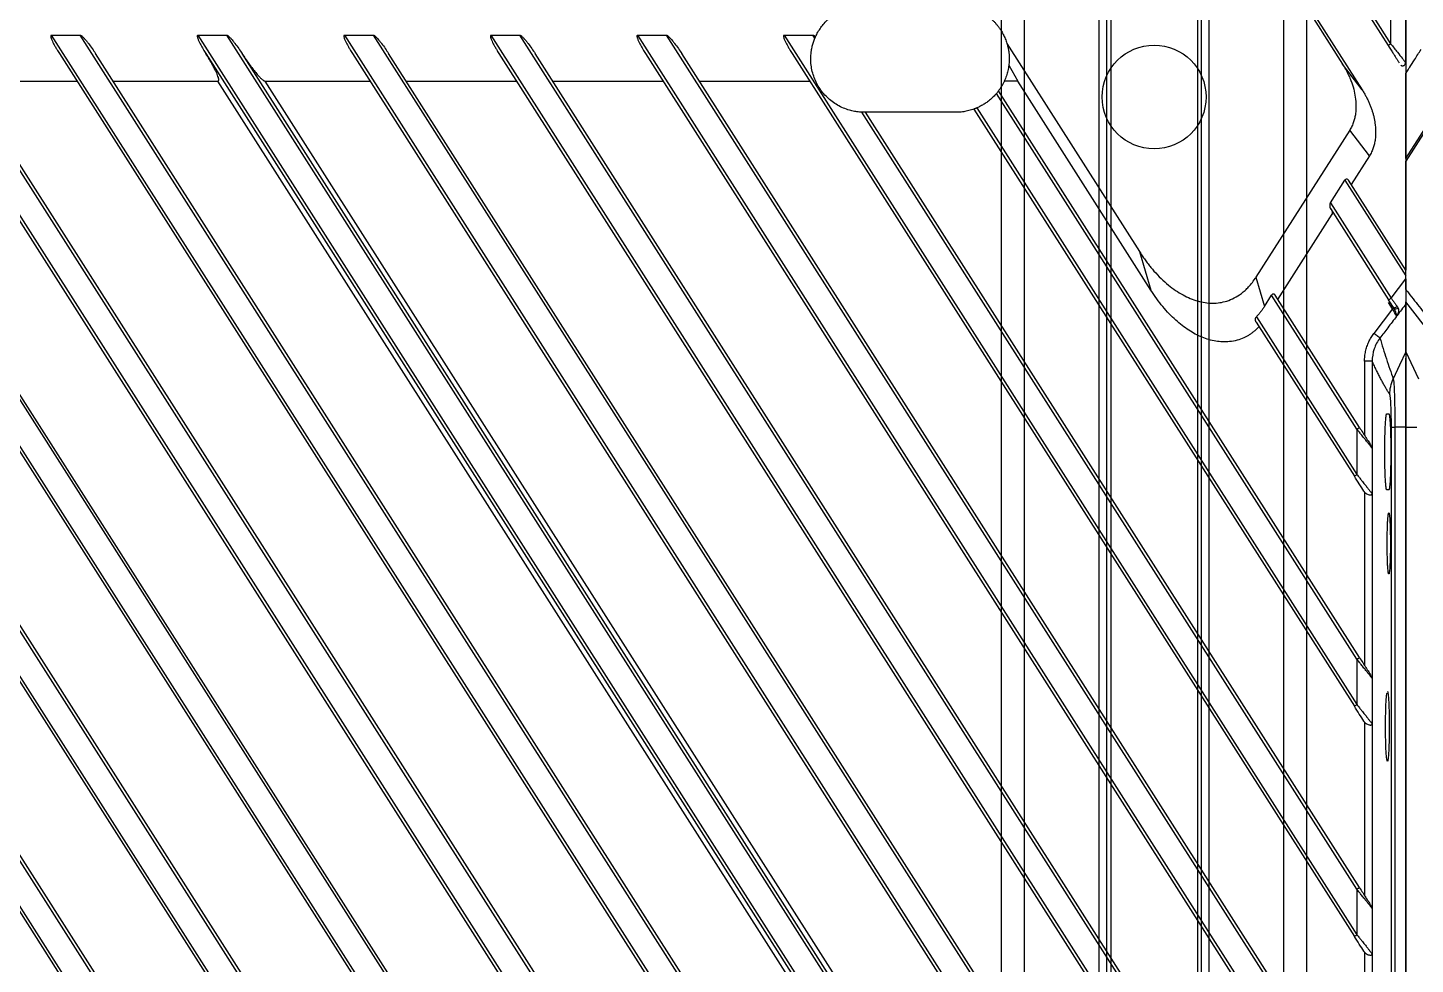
# Model space of a CAD drawing. Header units: millimetres. Extents: x 620 to 19791, y 2539 to 6969.
# Drawn here: x 17386.6 to 17477.6, y 4389.7 to 4451.1 of the extents above; entities that cross this region are included whole.
import ezdxf

# ---------------------------------------------------------------- set-up
doc = ezdxf.new("R2010")
doc.units = ezdxf.units.MM
doc.layers.add('02___PRT_ALL_AXES', color=7, linetype='Continuous')

# ---------------------------------------------------------------- blocks, each defined once
blk = doc.blocks.new('tugj')
at = {"color": 7, "linetype": 'Continuous', "lineweight": 25}
for p, q in [((12739.716, 5155.508), (12754.374, 5132.5)), ((12739.885, 5155.615), (12754.543, 5132.608)), ((12737.759, 5152.997), (12752.681, 5129.575)), ((12737.619, 5152.892), (12751.391, 5131.273)), ((12754.543, 5135.4), (12754.543, 5132.608)), ((12755.543, 5134.144), (12755.543, 5131.352)), ((12657.168, 5133.159), (12752.334, 4983.776)), ((12752.333, 4986.753), (12659.063, 5133.16)), ((12666.768, 5133.161), (12668.666, 5133.161)), ((12666.768, 5133.161), (12752.333, 4998.851)), ((12752.333, 5001.829), (12668.666, 5133.161)), ((12676.373, 5133.161), (12678.27, 5133.161)), ((12676.373, 5133.161), (12752.333, 5013.926)), ((12752.333, 5016.904), (12678.27, 5133.161)), ((12685.977, 5133.161), (12687.874, 5133.161)), ((12685.977, 5133.161), (12752.333, 5029.002)), ((12752.333, 5031.98), (12687.874, 5133.161)), ((12695.581, 5133.161), (12697.478, 5133.161)), ((12695.581, 5133.161), (12752.333, 5044.077)), ((12752.333, 5047.055), (12697.478, 5133.161)), ((12705.185, 5133.161), (12707.082, 5133.161)), ((12705.185, 5133.161), (12752.333, 5059.152)), ((12752.333, 5062.13), (12707.082, 5133.161)), ((12714.789, 5133.161), (12716.686, 5133.161)), ((12714.789, 5133.161), (12752.333, 5074.228)), ((12716.812, 5132.963), (12716.686, 5133.161)), ((12752.333, 4968.7), (12648.169, 5132.206)), ((12649.824, 5132.585), (12752.333, 4971.678)), ((12729.393, 5132.629), (12738.08, 5118.993)), ((12752.502, 4971.785), (12650.88, 5131.3)), ((12657.692, 5131.96), (12752.165, 4983.668)), ((12752.502, 4986.861), (12660.063, 5131.961)), ((12667.296, 5131.961), (12752.165, 4998.743)), ((12752.502, 5001.936), (12669.667, 5131.961)), ((12676.9, 5131.961), (12752.165, 5013.819)), ((12752.502, 5017.012), (12679.271, 5131.961)), ((12686.504, 5131.961), (12752.165, 5028.894)), ((12752.502, 5032.087), (12688.875, 5131.961)), ((12696.108, 5131.961), (12752.165, 5043.97)), ((12752.502, 5047.162), (12698.479, 5131.961)), ((12705.712, 5131.961), (12752.165, 5059.045)), ((12752.502, 5062.238), (12708.083, 5131.961)), ((12715.316, 5131.961), (12752.165, 5074.12)), ((12729.517, 5131.195), (12730.102, 5130.161)), ((12752.681, 5129.575), (12751.391, 5131.273)), ((12755.543, 5131.352), (12755.543, 5117.766)), ((12648.843, 5130.775), (12752.165, 4968.593)), ((12661.21, 5130.161), (12668.443, 5130.161)), ((12670.814, 5130.161), (12677.691, 5130.161)), ((12751.911, 5013.658), (12677.691, 5130.161)), ((12680.774, 5130.161), (12687.651, 5130.161)), ((12680.774, 5130.161), (12752.755, 5017.173)), ((12690.022, 5130.161), (12697.255, 5130.161)), ((12699.626, 5130.161), (12706.859, 5130.161)), ((12709.23, 5130.161), (12716.463, 5130.161)), ((12752.333, 5092.281), (12728.715, 5129.355)), ((12752.502, 5092.389), (12728.846, 5129.52)), ((12730.102, 5130.161), (12729.226, 5130.161)), ((12738.834, 5116.454), (12730.102, 5130.161)), ((12752.333, 4956.603), (12642.775, 5128.574)), ((12752.333, 4953.625), (12641.169, 5128.118)), ((12752.502, 4956.71), (12643.411, 5127.949)), ((12752.333, 5077.206), (12719.898, 5128.119)), ((12752.502, 5077.313), (12720.137, 5128.116)), ((12726.043, 5128.116), (12720.137, 5128.116)), ((12727.236, 5128.325), (12752.165, 5089.196)), ((12727.426, 5128.4), (12752.333, 5089.303)), ((12751.859, 5126.948), (12745.713, 5117.3)), ((12753.148, 5125.25), (12751.859, 5126.948)), ((12641.95, 5126.52), (12752.165, 4953.517)), ((12753.148, 5125.25), (12751.962, 5123.387)), ((12750.598, 5122.177), (12751.547, 5123.666)), ((12751.547, 5123.666), (12755.543, 5117.394)), ((12755.543, 5117.766), (12751.784, 5123.666)), ((12750.598, 5122.177), (12754.576, 5115.934)), ((12752.333, 4941.527), (12637.58, 5121.653)), ((12747.16, 5115.849), (12750.717, 5121.433)), ((12750.598, 5121.805), (12754.407, 5115.826)), ((12752.502, 4941.635), (12638.946, 5119.882)), ((12752.333, 4938.549), (12637.236, 5119.216)), ((12738.08, 5118.993), (12738.834, 5116.454)), ((12638.646, 5116.63), (12752.165, 4938.442)), ((12745.713, 5117.3), (12746.278, 5115.397)), ((12754.576, 5115.934), (12755.543, 5117.195)), ((12755.543, 5117.195), (12755.543, 5117.394)), ((12746.278, 5115.397), (12746.745, 5116.129)), ((12752.333, 5107.357), (12746.745, 5116.129)), ((12752.502, 5107.464), (12746.982, 5116.129)), ((12754.669, 5115.229), (12753.446, 5113.624)), ((12745.731, 5114.371), (12752.165, 5104.271)), ((12745.747, 5114.717), (12752.333, 5104.379)), ((12752.834, 5111.801), (12752.834, 5106.943)), ((12753.333, 5111.801), (12753.333, 5106.102)), ((12754.719, 5110.656), (12754.747, 5110.428)), ((12754.291, 5108.366), (12754.422, 5108.366)), ((12752.333, 5107.357), (12752.333, 5104.379)), ((12754.593, 4868.257), (12754.593, 5107.475)), ((12755.543, 5107.475), (12754.818, 5107.475)), ((12754.818, 5107.475), (12754.818, 4868.257)), ((12755.543, 5107.475), (12755.543, 4868.256)), ((12753.333, 5106.102), (12753.333, 5103.123)), ((12752.834, 5103.23), (12752.834, 5091.867)), ((12753.333, 5103.123), (12753.333, 5091.027)), ((12754.422, 5103.366), (12754.291, 5103.366)), ((12752.333, 5092.281), (12752.333, 5089.303)), ((12753.333, 5091.027), (12753.333, 5088.047)), ((12752.834, 5088.154), (12752.834, 5076.792)), ((12753.333, 5088.047), (12753.333, 5075.951)), ((12752.333, 5077.206), (12752.333, 5074.228)), ((12753.333, 5075.951), (12753.333, 5072.972)), ((12752.834, 5073.079), (12752.834, 5061.717)), ((12753.333, 5072.972), (12753.333, 5060.876))]:
    blk.add_line(p, q, dxfattribs=at)
at = {"color": 8, "linetype": 'Continuous', "lineweight": 25}
blk.add_line((12754.669, 5115.229), (12754.4, 5115.651), dxfattribs=at)
at = {"color": 7, "linetype": 'Continuous', "lineweight": 25, "flags": 128}
for points in [[(12754.407, 5115.826), (12754.411, 5115.828), (12754.42, 5115.834), (12754.436, 5115.844), (12754.457, 5115.858), (12754.482, 5115.874), (12754.511, 5115.892), (12754.543, 5115.913), (12754.576, 5115.934)], [(12755.543, 5112.426), (12755.131, 5111.541), (12754.719, 5110.656)], [(12752.165, 5089.196), (12752.168, 5089.198), (12752.177, 5089.204), (12752.193, 5089.214), (12752.214, 5089.227), (12752.239, 5089.244), (12752.269, 5089.262), (12752.3, 5089.282), (12752.333, 5089.303)], [(12752.502, 5077.313), (12752.499, 5077.311), (12752.489, 5077.305), (12752.473, 5077.295), (12752.452, 5077.282), (12752.427, 5077.265), (12752.398, 5077.247), (12752.366, 5077.227), (12752.333, 5077.206)]]:
    blk.add_lwpolyline(points, dxfattribs=at)
at = {"color": 7, "linetype": 'Continuous', "lineweight": 25}
blk.add_circle((12739.043, 5129.116), 3.4, dxfattribs=at)
for points, knots in [([(12716.852, 5133.054), (12716.877, 5133.108), (12716.927, 5133.215), (12717.011, 5133.37), (12717.101, 5133.52), (12717.198, 5133.663), (12717.301, 5133.8), (12717.475, 5134.008), (12717.745, 5134.273), (12718.133, 5134.561), (12718.555, 5134.799), (12718.962, 5134.959), (12719.339, 5135.054), (12719.687, 5135.106), (12719.923, 5135.112), (12720.043, 5135.116)], [0, 0, 0, 0, 0.044819, 0.088986, 0.132601, 0.175772, 0.218606, 0.261217, 0.37899, 0.500399, 0.621763, 0.739274, 0.824536, 0.911143, 1, 1, 1, 1]), ([(12728.377, 5134.224), (12728.424, 5134.18), (12728.517, 5134.094), (12728.649, 5133.954), (12728.773, 5133.809), (12728.888, 5133.656), (12729.02, 5133.462), (12729.158, 5133.222), (12729.292, 5132.932), (12729.359, 5132.73), (12729.393, 5132.629)], [0, 0, 0, 0, 0.1002664, 0.2001041, 0.2998137, 0.3996969, 0.5000539, 0.6668727, 0.8330553, 1, 1, 1, 1]), ([(12666.768, 5133.161), (12666.76, 5133.156), (12666.746, 5133.148), (12666.732, 5133.128), (12666.731, 5133.103), (12666.735, 5133.068), (12666.746, 5133.02), (12666.777, 5132.919), (12666.859, 5132.723), (12666.984, 5132.484), (12667.139, 5132.212), (12667.238, 5132.053), (12667.296, 5131.961)], [0, 0, 0, 0, 0.019676, 0.036058, 0.051366, 0.073864, 0.114112, 0.160554, 0.308553, 0.584137, 0.758673, 1, 1, 1, 1]), ([(12668.666, 5133.161), (12668.676, 5133.16), (12668.696, 5133.159), (12668.726, 5133.147), (12668.754, 5133.13), (12668.785, 5133.101), (12668.829, 5133.055), (12668.887, 5132.996), (12668.973, 5132.911), (12669.079, 5132.788), (12669.243, 5132.576), (12669.446, 5132.298), (12669.594, 5132.072), (12669.667, 5131.961)], [0, 0, 0, 0, 0.018945, 0.038329, 0.0591, 0.081785, 0.118769, 0.178836, 0.238803, 0.346775, 0.486397, 0.748249, 1, 1, 1, 1]), ([(12676.373, 5133.161), (12676.365, 5133.156), (12676.35, 5133.148), (12676.337, 5133.128), (12676.335, 5133.103), (12676.339, 5133.068), (12676.35, 5133.02), (12676.381, 5132.919), (12676.463, 5132.723), (12676.588, 5132.484), (12676.743, 5132.212), (12676.842, 5132.053), (12676.9, 5131.961)], [0, 0, 0, 0, 0.019676, 0.0360578, 0.0513658, 0.0738645, 0.1141116, 0.1605537, 0.3085527, 0.5841371, 0.758673, 1, 1, 1, 1]), ([(12678.27, 5133.161), (12678.28, 5133.16), (12678.3, 5133.159), (12678.33, 5133.147), (12678.358, 5133.13), (12678.39, 5133.101), (12678.433, 5133.055), (12678.491, 5132.996), (12678.577, 5132.911), (12678.683, 5132.788), (12678.847, 5132.576), (12679.05, 5132.298), (12679.199, 5132.072), (12679.271, 5131.961)], [0, 0, 0, 0, 0.018945, 0.038329, 0.0591, 0.081785, 0.118769, 0.178836, 0.238803, 0.346775, 0.486398, 0.748249, 1, 1, 1, 1]), ([(12685.977, 5133.161), (12685.969, 5133.156), (12685.954, 5133.148), (12685.941, 5133.128), (12685.939, 5133.103), (12685.943, 5133.068), (12685.954, 5133.02), (12685.985, 5132.919), (12686.068, 5132.723), (12686.192, 5132.484), (12686.347, 5132.212), (12686.446, 5132.053), (12686.504, 5131.961)], [0, 0, 0, 0, 0.019676, 0.036058, 0.051366, 0.073864, 0.114112, 0.160554, 0.308553, 0.584137, 0.758673, 1, 1, 1, 1]), ([(12687.874, 5133.161), (12687.884, 5133.16), (12687.904, 5133.159), (12687.934, 5133.147), (12687.963, 5133.13), (12687.994, 5133.101), (12688.037, 5133.055), (12688.095, 5132.996), (12688.181, 5132.911), (12688.287, 5132.788), (12688.451, 5132.576), (12688.654, 5132.298), (12688.803, 5132.072), (12688.875, 5131.961)], [0, 0, 0, 0, 0.018945, 0.038329, 0.0591, 0.081785, 0.118769, 0.178836, 0.238803, 0.346775, 0.486397, 0.748249, 1, 1, 1, 1]), ([(12695.581, 5133.161), (12695.573, 5133.156), (12695.558, 5133.148), (12695.545, 5133.128), (12695.543, 5133.103), (12695.548, 5133.068), (12695.558, 5133.02), (12695.589, 5132.919), (12695.672, 5132.723), (12695.796, 5132.484), (12695.951, 5132.212), (12696.05, 5132.053), (12696.108, 5131.961)], [0, 0, 0, 0, 0.019676, 0.036058, 0.051366, 0.073864, 0.114112, 0.160554, 0.308553, 0.584137, 0.758673, 1, 1, 1, 1]), ([(12697.478, 5133.161), (12697.488, 5133.16), (12697.508, 5133.159), (12697.538, 5133.147), (12697.567, 5133.13), (12697.598, 5133.101), (12697.641, 5133.055), (12697.699, 5132.996), (12697.785, 5132.911), (12697.891, 5132.788), (12698.056, 5132.576), (12698.258, 5132.298), (12698.407, 5132.072), (12698.479, 5131.961)], [0, 0, 0, 0, 0.018945, 0.038329, 0.0591, 0.081785, 0.118769, 0.178836, 0.238803, 0.346775, 0.486398, 0.748249, 1, 1, 1, 1]), ([(12705.185, 5133.161), (12705.177, 5133.156), (12705.162, 5133.148), (12705.149, 5133.128), (12705.147, 5133.103), (12705.152, 5133.068), (12705.162, 5133.02), (12705.194, 5132.919), (12705.276, 5132.723), (12705.4, 5132.484), (12705.555, 5132.212), (12705.654, 5132.053), (12705.712, 5131.961)], [0, 0, 0, 0, 0.019676, 0.0360578, 0.0513658, 0.0738645, 0.1141116, 0.1605537, 0.3085527, 0.5841371, 0.758673, 1, 1, 1, 1]), ([(12707.082, 5133.161), (12707.092, 5133.16), (12707.112, 5133.159), (12707.142, 5133.147), (12707.171, 5133.13), (12707.202, 5133.101), (12707.245, 5133.055), (12707.303, 5132.996), (12707.389, 5132.911), (12707.495, 5132.788), (12707.66, 5132.576), (12707.863, 5132.298), (12708.011, 5132.072), (12708.083, 5131.961)], [0, 0, 0, 0, 0.018945, 0.038329, 0.0591, 0.081785, 0.118769, 0.178836, 0.238803, 0.346775, 0.486397, 0.748249, 1, 1, 1, 1]), ([(12714.789, 5133.161), (12714.781, 5133.156), (12714.766, 5133.148), (12714.753, 5133.128), (12714.751, 5133.103), (12714.756, 5133.068), (12714.766, 5133.02), (12714.798, 5132.919), (12714.88, 5132.723), (12715.004, 5132.484), (12715.159, 5132.212), (12715.258, 5132.053), (12715.316, 5131.961)], [0, 0, 0, 0, 0.019676, 0.036058, 0.051366, 0.073864, 0.114112, 0.160554, 0.308553, 0.584137, 0.758673, 1, 1, 1, 1]), ([(12716.686, 5133.161), (12716.696, 5133.16), (12716.717, 5133.158), (12716.748, 5133.145), (12716.781, 5133.123), (12716.815, 5133.09), (12716.839, 5133.066), (12716.852, 5133.054)], [0, 0, 0, 0, 0.14776, 0.306863, 0.485552, 0.7407, 1, 1, 1, 1]), ([(12716.812, 5132.963), (12716.819, 5132.98), (12716.833, 5133.011), (12716.846, 5133.041), (12716.852, 5133.054)], [0, 0, 0, 0, 0.549486, 1, 1, 1, 1]), ([(12719.898, 5128.119), (12719.843, 5128.122), (12719.732, 5128.128), (12719.568, 5128.147), (12719.404, 5128.173), (12719.242, 5128.207), (12718.997, 5128.271), (12718.675, 5128.384), (12718.292, 5128.575), (12717.935, 5128.81), (12717.507, 5129.175), (12717.063, 5129.717), (12716.759, 5130.349), (12716.61, 5130.89), (12716.547, 5131.314), (12716.536, 5131.742), (12716.573, 5132.118), (12716.637, 5132.438), (12716.711, 5132.705), (12716.779, 5132.876), (12716.812, 5132.963)], [0, 0, 0, 0, 0.024697, 0.049317, 0.073915, 0.098547, 0.123269, 0.186668, 0.250144, 0.313543, 0.377019, 0.50001, 0.623, 0.6864, 0.749876, 0.813275, 0.876751, 0.91786, 0.958857, 1, 1, 1, 1]), ([(12729.393, 5132.629), (12729.405, 5132.589), (12729.428, 5132.508), (12729.458, 5132.391), (12729.483, 5132.275), (12729.505, 5132.161), (12729.522, 5132.048), (12729.535, 5131.937), (12729.545, 5131.808), (12729.549, 5131.66), (12729.545, 5131.503), (12729.534, 5131.347), (12729.523, 5131.248), (12729.517, 5131.195)], [0, 0, 0, 0, 0.066871, 0.134848, 0.204113, 0.274835, 0.347175, 0.421284, 0.497299, 0.617084, 0.746878, 0.865097, 1, 1, 1, 1]), ([(12754.374, 5132.5), (12754.374, 5132.5), (12754.384, 5132.507), (12754.443, 5132.544), (12754.493, 5132.576), (12754.543, 5132.608)], [0, 0, 0, 0, 0.5, 0.5, 1, 1, 1, 1]), ([(12754.374, 5132.5), (12754.398, 5132.463), (12754.453, 5132.377), (12754.557, 5132.214), (12754.677, 5132.024), (12754.805, 5131.824), (12754.917, 5131.647), (12755.001, 5131.515), (12755.06, 5131.423), (12755.087, 5131.382), (12755.099, 5131.362)], [0, 0, 0, 0, 0.091787, 0.208102, 0.396558, 0.555515, 0.713252, 0.854264, 0.929527, 1, 1, 1, 1]), ([(12677.691, 5130.161), (12677.699, 5130.161), (12677.714, 5130.163), (12677.732, 5130.179), (12677.742, 5130.203), (12677.746, 5130.235), (12677.743, 5130.278), (12677.734, 5130.332), (12677.71, 5130.423), (12677.664, 5130.554), (12677.586, 5130.739), (12677.478, 5130.962), (12677.327, 5131.248), (12677.134, 5131.586), (12676.98, 5131.833), (12676.9, 5131.961)], [0, 0, 0, 0, 0.011124, 0.021482, 0.033583, 0.049115, 0.068905, 0.096905, 0.130641, 0.207347, 0.301404, 0.427295, 0.571574, 0.778286, 1, 1, 1, 1]), ([(12679.271, 5131.961), (12679.341, 5131.852), (12679.478, 5131.64), (12679.689, 5131.336), (12679.898, 5131.05), (12680.074, 5130.823), (12680.213, 5130.654), (12680.312, 5130.539), (12680.402, 5130.439), (12680.483, 5130.355), (12680.557, 5130.286), (12680.622, 5130.232), (12680.679, 5130.193), (12680.728, 5130.167), (12680.76, 5130.163), (12680.774, 5130.161)], [0, 0, 0, 0, 0.163489, 0.319979, 0.469578, 0.612411, 0.683353, 0.747095, 0.803675, 0.853149, 0.895599, 0.931156, 0.960047, 0.982697, 1, 1, 1, 1]), ([(12729.517, 5131.195), (12729.509, 5131.135), (12729.493, 5131.016), (12729.457, 5130.84), (12729.413, 5130.666), (12729.36, 5130.495), (12729.299, 5130.326), (12729.25, 5130.216), (12729.226, 5130.161)], [0, 0, 0, 0, 0.167539, 0.334153, 0.500272, 0.66633, 0.832762, 1, 1, 1, 1]), ([(12751.391, 5131.273), (12751.434, 5131.205), (12751.515, 5131.073), (12751.625, 5130.877), (12751.721, 5130.69), (12751.805, 5130.514), (12751.877, 5130.349), (12751.993, 5130.06), (12752.125, 5129.652), (12752.239, 5129.101), (12752.283, 5128.562), (12752.257, 5128.104), (12752.194, 5127.752), (12752.117, 5127.477), (12752.011, 5127.207), (12751.91, 5127.034), (12751.859, 5126.948)], [0, 0, 0, 0, 0.05246, 0.101648, 0.147567, 0.190217, 0.229601, 0.26572, 0.394202, 0.510456, 0.634296, 0.747465, 0.810328, 0.868749, 0.934561, 1, 1, 1, 1]), ([(12755.206, 5131.206), (12755.22, 5131.195), (12755.249, 5131.171), (12755.306, 5131.155), (12755.367, 5131.158), (12755.426, 5131.185), (12755.472, 5131.232), (12755.5, 5131.29), (12755.513, 5131.35), (12755.51, 5131.389), (12755.509, 5131.408)], [0, 0, 0, 0, 0.113515, 0.239863, 0.375639, 0.515142, 0.651716, 0.779774, 0.896149, 1, 1, 1, 1]), ([(12755.507, 5131.397), (12755.515, 5131.387), (12755.538, 5131.358), (12755.541, 5131.354), (12755.543, 5131.352)], [0, 0, 0, 0, 0.356731, 1, 1, 1, 1]), ([(12728.715, 5129.355), (12728.679, 5129.314), (12728.608, 5129.233), (12728.495, 5129.117), (12728.377, 5129.006), (12728.254, 5128.901), (12728.098, 5128.78), (12727.905, 5128.648), (12727.671, 5128.512), (12727.508, 5128.438), (12727.426, 5128.4)], [0, 0, 0, 0, 0.100168, 0.200042, 0.299835, 0.399762, 0.500038, 0.666783, 0.833105, 1, 1, 1, 1]), ([(12728.846, 5129.52), (12728.846, 5129.52), (12728.845, 5129.519), (12728.838, 5129.509), (12728.826, 5129.494), (12728.808, 5129.47), (12728.774, 5129.425), (12728.738, 5129.383), (12728.715, 5129.355)], [0, 0, 0, 0, 0.113414, 0.23247, 0.357664, 0.489422, 0.662046, 1, 1, 1, 1]), ([(12729.226, 5130.161), (12729.199, 5130.104), (12729.146, 5129.992), (12729.054, 5129.83), (12728.956, 5129.672), (12728.883, 5129.571), (12728.846, 5129.52)], [0, 0, 0, 0, 0.250356, 0.5, 0.749644, 1, 1, 1, 1]), ([(12752.681, 5129.575), (12752.725, 5129.504), (12752.812, 5129.364), (12752.932, 5129.15), (12753.042, 5128.935), (12753.141, 5128.72), (12753.23, 5128.503), (12753.308, 5128.287), (12753.376, 5128.069), (12753.434, 5127.851), (12753.481, 5127.632), (12753.536, 5127.303), (12753.572, 5126.868), (12753.547, 5126.411), (12753.485, 5126.054), (12753.409, 5125.78), (12753.301, 5125.509), (12753.199, 5125.336), (12753.148, 5125.25)], [0, 0, 0, 0, 0.054633, 0.108241, 0.160902, 0.212702, 0.263726, 0.314067, 0.36382, 0.413084, 0.461961, 0.510555, 0.631824, 0.747465, 0.809763, 0.868751, 0.93418, 1, 1, 1, 1]), ([(12720.043, 5128.116), (12720.03, 5128.116), (12720.003, 5128.116), (12719.954, 5128.117), (12719.918, 5128.118), (12719.898, 5128.119)], [0, 0, 0, 0, 0.281225, 0.614357, 1, 1, 1, 1]), ([(12720.137, 5128.116), (12720.137, 5128.115), (12720.135, 5128.115), (12720.126, 5128.115), (12720.11, 5128.115), (12720.083, 5128.115), (12720.057, 5128.115), (12720.043, 5128.116)], [0, 0, 0, 0, 0.168552, 0.333737, 0.497077, 0.727696, 1, 1, 1, 1]), ([(12727.236, 5128.325), (12727.181, 5128.306), (12727.071, 5128.268), (12726.903, 5128.221), (12726.734, 5128.183), (12726.563, 5128.153), (12726.391, 5128.131), (12726.217, 5128.118), (12726.101, 5128.116), (12726.043, 5128.116)], [0, 0, 0, 0, 0.143748, 0.286606, 0.428928, 0.571072, 0.713394, 0.856252, 1, 1, 1, 1]), ([(12727.426, 5128.4), (12727.413, 5128.395), (12727.389, 5128.385), (12727.354, 5128.37), (12727.321, 5128.356), (12727.283, 5128.343), (12727.245, 5128.329), (12727.239, 5128.327), (12727.236, 5128.325)], [0, 0, 0, 0, 0.1260253, 0.2520787, 0.3781604, 0.5042708, 0.746701, 1, 1, 1, 1]), ([(12751.547, 5123.666), (12751.557, 5123.681), (12751.575, 5123.708), (12751.62, 5123.743), (12751.679, 5123.747), (12751.74, 5123.724), (12751.769, 5123.686), (12751.784, 5123.666)], [0, 0, 0, 0, 0.144019, 0.26542, 0.472621, 0.72275, 1, 1, 1, 1]), ([(12750.598, 5122.177), (12750.592, 5122.167), (12750.58, 5122.145), (12750.566, 5122.108), (12750.555, 5122.066), (12750.549, 5122.022), (12750.549, 5121.976), (12750.553, 5121.928), (12750.563, 5121.88), (12750.575, 5121.851), (12750.581, 5121.836)], [0, 0, 0, 0, 0.088553, 0.188987, 0.302339, 0.429328, 0.548275, 0.694031, 0.846717, 1, 1, 1, 1]), ([(12750.717, 5121.433), (12750.721, 5121.442), (12750.731, 5121.459), (12750.739, 5121.49), (12750.743, 5121.529), (12750.739, 5121.576), (12750.724, 5121.605), (12750.717, 5121.619)], [0, 0, 0, 0, 0.131113, 0.272627, 0.432307, 0.714822, 1, 1, 1, 1]), ([(12738.08, 5118.993), (12738.141, 5118.899), (12738.261, 5118.713), (12738.449, 5118.444), (12738.64, 5118.188), (12738.834, 5117.943), (12739.112, 5117.616), (12739.487, 5117.222), (12740.104, 5116.675), (12740.887, 5116.133), (12741.868, 5115.715), (12742.858, 5115.555), (12743.684, 5115.681), (12744.307, 5115.941), (12744.703, 5116.192), (12745.01, 5116.444), (12745.253, 5116.685), (12745.491, 5116.969), (12745.637, 5117.188), (12745.713, 5117.3)], [0, 0, 0, 0, 0.035181, 0.06949, 0.102958, 0.135615, 0.167497, 0.237811, 0.306398, 0.426306, 0.535135, 0.638829, 0.737184, 0.792914, 0.85017, 0.883735, 0.9175, 0.957411, 1, 1, 1, 1]), ([(12755.543, 5117.394), (12755.543, 5117.418), (12755.543, 5117.464), (12755.543, 5117.527), (12755.543, 5117.58), (12755.543, 5117.623), (12755.542, 5117.67), (12755.543, 5117.717), (12755.543, 5117.758), (12755.543, 5117.764), (12755.543, 5117.766)], [0, 0, 0, 0, 0.159179, 0.298356, 0.417587, 0.516965, 0.596653, 0.757595, 0.888693, 1, 1, 1, 1]), ([(12755.543, 5117.195), (12755.543, 5117.149), (12755.543, 5117.057), (12755.543, 5116.919), (12755.543, 5116.782), (12755.543, 5116.646), (12755.543, 5116.467), (12755.543, 5116.254), (12755.543, 5116.027), (12755.543, 5115.84), (12755.543, 5115.712), (12755.543, 5115.631), (12755.543, 5115.581), (12755.543, 5115.565), (12755.543, 5115.557)], [0, 0, 0, 0, 0.06929, 0.138364, 0.207455, 0.276794, 0.346612, 0.485822, 0.617831, 0.730296, 0.832, 0.891663, 0.947156, 1, 1, 1, 1]), ([(12745.923, 5114.069), (12745.87, 5114.016), (12745.766, 5113.912), (12745.603, 5113.769), (12745.439, 5113.64), (12745.272, 5113.525), (12745.104, 5113.423), (12744.847, 5113.292), (12744.478, 5113.16), (12743.858, 5113.055), (12743.069, 5113.082), (12742.159, 5113.346), (12741.274, 5113.822), (12740.573, 5114.374), (12740.019, 5114.913), (12739.602, 5115.384), (12739.201, 5115.898), (12738.958, 5116.266), (12738.834, 5116.454)], [0, 0, 0, 0, 0.025847, 0.050766, 0.074832, 0.098127, 0.120742, 0.142777, 0.197811, 0.255494, 0.359352, 0.467585, 0.58048, 0.704746, 0.77494, 0.847317, 0.92223, 1, 1, 1, 1]), ([(12746.982, 5116.129), (12746.974, 5116.14), (12746.959, 5116.161), (12746.931, 5116.184), (12746.902, 5116.2), (12746.863, 5116.209), (12746.817, 5116.205), (12746.773, 5116.17), (12746.755, 5116.143), (12746.745, 5116.129)], [0, 0, 0, 0, 0.153766, 0.29277, 0.417794, 0.529915, 0.736017, 0.854886, 1, 1, 1, 1]), ([(12754.576, 5115.934), (12754.589, 5115.915), (12754.621, 5115.871), (12754.676, 5115.796), (12754.76, 5115.68), (12754.865, 5115.535), (12754.937, 5115.436), (12754.972, 5115.387)], [0, 0, 0, 0, 0.093419, 0.22066, 0.382004, 0.692065, 1, 1, 1, 1]), ([(12746.278, 5115.397), (12746.238, 5115.334), (12746.157, 5115.212), (12746.027, 5115.037), (12745.891, 5114.871), (12745.795, 5114.768), (12745.747, 5114.717)], [0, 0, 0, 0, 0.2574602, 0.5095372, 0.7568366, 1, 1, 1, 1]), ([(12754.929, 5114.776), (12754.924, 5114.781), (12754.914, 5114.792), (12754.896, 5114.818), (12754.874, 5114.851), (12754.85, 5114.892), (12754.822, 5114.941), (12754.788, 5115.009), (12754.737, 5115.105), (12754.694, 5115.184), (12754.669, 5115.229)], [0, 0, 0, 0, 0.091917, 0.186201, 0.283243, 0.383217, 0.486153, 0.603422, 0.775276, 1, 1, 1, 1]), ([(12754.71, 5115.351), (12754.712, 5115.348), (12754.715, 5115.343), (12754.72, 5115.337), (12754.722, 5115.333), (12754.723, 5115.331), (12754.725, 5115.326), (12754.732, 5115.314), (12754.742, 5115.299), (12754.748, 5115.287), (12754.751, 5115.281)], [0, 0, 0, 0, 0.127988, 0.209277, 0.250468, 0.30677, 0.399599, 0.516952, 0.773207, 1, 1, 1, 1]), ([(12754.753, 5115.316), (12754.744, 5115.321), (12754.727, 5115.329), (12754.717, 5115.342), (12754.712, 5115.349)], [0, 0, 0, 0, 0.552711, 1, 1, 1, 1]), ([(12754.751, 5115.281), (12754.776, 5115.257), (12754.823, 5115.238), (12754.936, 5115.242), (12754.995, 5115.265), (12755.034, 5115.294)], [0, 0, 0, 0, 0.5, 0.5, 1, 1, 1, 1]), ([(12754.751, 5115.281), (12754.765, 5115.254), (12754.792, 5115.201), (12754.825, 5115.124), (12754.857, 5115.043), (12754.889, 5114.957), (12754.916, 5114.873), (12754.93, 5114.811), (12754.931, 5114.784), (12754.932, 5114.773)], [0, 0, 0, 0, 0.130852, 0.255748, 0.370585, 0.539226, 0.712336, 0.887675, 1, 1, 1, 1]), ([(12755.022, 5115.303), (12755.028, 5115.287), (12755.042, 5115.254), (12755.054, 5115.202), (12755.059, 5115.147), (12755.058, 5115.089), (12755.05, 5115.031), (12755.035, 5114.97), (12755.012, 5114.902), (12754.986, 5114.843), (12754.966, 5114.808), (12754.96, 5114.798)], [0, 0, 0, 0, 0.095908, 0.196069, 0.300971, 0.411051, 0.526711, 0.631743, 0.767212, 0.929625, 1, 1, 1, 1]), ([(12754.972, 5115.387), (12754.982, 5115.373), (12755.002, 5115.346), (12755.015, 5115.317), (12755.022, 5115.303)], [0, 0, 0, 0, 0.510016, 1, 1, 1, 1]), ([(12755.543, 5115.557), (12755.543, 5115.299), (12755.543, 5114.781), (12755.543, 5113.927), (12755.543, 5113.14), (12755.543, 5112.616), (12755.543, 5112.426)], [0, 0, 0, 0, 0.2479135, 0.4978484, 0.8177331, 1, 1, 1, 1]), ([(12745.731, 5114.371), (12745.723, 5114.384), (12745.707, 5114.411), (12745.692, 5114.455), (12745.683, 5114.501), (12745.681, 5114.548), (12745.686, 5114.594), (12745.698, 5114.639), (12745.717, 5114.681), (12745.737, 5114.705), (12745.747, 5114.717)], [0, 0, 0, 0, 0.141878, 0.278236, 0.411247, 0.543247, 0.666398, 0.781146, 0.895271, 1, 1, 1, 1]), ([(12754.932, 5114.753), (12754.834, 5114.624), (12754.644, 5114.373), (12754.364, 5114.006), (12754.099, 5113.658), (12753.926, 5113.433), (12753.842, 5113.324)], [0, 0, 0, 0, 0.269609, 0.526012, 0.769411, 1, 1, 1, 1]), ([(12752.834, 5111.801), (12752.835, 5111.855), (12752.836, 5111.964), (12752.85, 5112.127), (12752.872, 5112.288), (12752.902, 5112.448), (12752.942, 5112.607), (12753.006, 5112.815), (12753.106, 5113.069), (12753.257, 5113.359), (12753.383, 5113.536), (12753.446, 5113.624)], [0, 0, 0, 0, 0.083801, 0.167094, 0.250122, 0.33313, 0.416365, 0.50007, 0.667476, 0.833457, 1, 1, 1, 1]), ([(12753.842, 5113.324), (12753.678, 5113.107), (12753.549, 5112.863), (12753.377, 5112.346), (12753.333, 5112.073), (12753.333, 5111.801)], [0, 0, 0, 0, 0.5, 0.5, 1, 1, 1, 1]), ([(12753.842, 5113.324), (12753.837, 5113.327), (12753.825, 5113.337), (12753.782, 5113.37), (12753.751, 5113.393), (12753.676, 5113.45), (12753.631, 5113.484), (12753.539, 5113.554), (12753.491, 5113.59), (12753.446, 5113.624)], [0, 0, 0, 0, 0.25, 0.25, 0.5, 0.5, 0.75, 0.75, 1, 1, 1, 1]), ([(12753.842, 5113.324), (12753.972, 5112.873), (12754.115, 5112.407), (12754.412, 5111.499), (12754.567, 5111.057), (12754.719, 5110.656)], [0, 0, 0, 0, 0.5, 0.5, 1, 1, 1, 1]), ([(12755.543, 5112.426), (12755.543, 5112.415), (12755.543, 5112.393), (12755.543, 5112.347), (12755.543, 5112.292), (12755.543, 5112.227), (12755.543, 5112.152), (12755.543, 5112.067), (12755.543, 5111.972), (12755.543, 5111.766), (12755.543, 5111.394), (12755.543, 5110.772), (12755.543, 5110.047), (12755.543, 5109.371), (12755.543, 5108.803), (12755.543, 5108.367), (12755.543, 5107.923), (12755.543, 5107.625), (12755.543, 5107.475)], [0, 0, 0, 0, 0.0313335, 0.0625333, 0.0936643, 0.1247919, 0.1559818, 0.1872988, 0.2188073, 0.2505704, 0.3758204, 0.5000704, 0.624356, 0.7495908, 0.8123801, 0.8747031, 0.9370724, 1, 1, 1, 1]), ([(12753.333, 5111.801), (12753.33, 5111.801), (12753.317, 5111.801), (12753.265, 5111.801), (12753.226, 5111.801), (12753.13, 5111.801), (12753.072, 5111.801), (12752.953, 5111.801), (12752.891, 5111.801), (12752.834, 5111.801)], [0, 0, 0, 0, 0.25, 0.25, 0.5, 0.5, 0.75, 0.75, 1, 1, 1, 1]), ([(12754.488, 5109.617), (12754.45, 5109.676), (12754.373, 5109.796), (12754.256, 5109.993), (12754.135, 5110.204), (12754.01, 5110.431), (12753.882, 5110.674), (12753.75, 5110.932), (12753.614, 5111.207), (12753.475, 5111.496), (12753.381, 5111.698), (12753.333, 5111.801)], [0, 0, 0, 0, 0.098211, 0.199644, 0.304299, 0.412179, 0.523286, 0.63762, 0.755183, 0.875976, 1, 1, 1, 1]), ([(12754.593, 5107.475), (12754.593, 5107.52), (12754.593, 5107.61), (12754.592, 5107.745), (12754.591, 5107.878), (12754.589, 5108.01), (12754.587, 5108.14), (12754.583, 5108.352), (12754.576, 5108.634), (12754.563, 5108.954), (12754.547, 5109.222), (12754.53, 5109.404), (12754.515, 5109.519), (12754.502, 5109.589), (12754.492, 5109.607), (12754.488, 5109.617)], [0, 0, 0, 0, 0.042203, 0.084071, 0.125773, 0.167478, 0.209358, 0.251581, 0.376769, 0.502269, 0.626905, 0.751841, 0.834751, 0.917046, 1, 1, 1, 1]), ([(12754.291, 5103.366), (12754.288, 5103.367), (12754.282, 5103.369), (12754.274, 5103.385), (12754.265, 5103.411), (12754.257, 5103.449), (12754.249, 5103.497), (12754.235, 5103.594), (12754.218, 5103.774), (12754.198, 5104.085), (12754.182, 5104.462), (12754.169, 5104.895), (12754.162, 5105.365), (12754.159, 5105.855), (12754.162, 5106.346), (12754.169, 5106.818), (12754.181, 5107.254), (12754.197, 5107.635), (12754.217, 5107.951), (12754.236, 5108.147), (12754.253, 5108.261), (12754.265, 5108.321), (12754.278, 5108.359), (12754.287, 5108.363), (12754.291, 5108.366)], [0, 0, 0, 0, 0.021266, 0.042279, 0.063129, 0.083909, 0.104712, 0.125632, 0.188258, 0.250226, 0.311751, 0.373866, 0.436434, 0.498716, 0.56093, 0.623487, 0.685841, 0.747786, 0.810291, 0.873704, 0.905168, 0.936491, 0.967996, 1, 1, 1, 1]), ([(12754.422, 5108.366), (12754.425, 5108.365), (12754.431, 5108.363), (12754.439, 5108.346), (12754.448, 5108.32), (12754.456, 5108.282), (12754.464, 5108.234), (12754.478, 5108.137), (12754.495, 5107.957), (12754.515, 5107.646), (12754.532, 5107.269), (12754.544, 5106.836), (12754.551, 5106.366), (12754.554, 5105.876), (12754.551, 5105.385), (12754.544, 5104.913), (12754.532, 5104.477), (12754.516, 5104.096), (12754.496, 5103.78), (12754.477, 5103.584), (12754.46, 5103.47), (12754.448, 5103.41), (12754.435, 5103.372), (12754.426, 5103.368), (12754.422, 5103.366)], [0, 0, 0, 0, 0.021266, 0.04228, 0.063133, 0.083918, 0.104727, 0.125654, 0.188289, 0.250252, 0.311778, 0.373897, 0.436467, 0.49875, 0.560967, 0.623526, 0.685879, 0.747829, 0.81035, 0.87375, 0.905196, 0.936506, 0.968002, 1, 1, 1, 1]), ([(12752.333, 5107.357), (12752.373, 5107.382), (12752.42, 5107.412), (12752.485, 5107.453), (12752.502, 5107.464), (12752.502, 5107.464)], [0, 0, 0, 0, 0.5, 0.5, 1, 1, 1, 1]), ([(12753.333, 5106.102), (12753.331, 5106.103), (12753.329, 5106.105), (12753.32, 5106.116), (12753.304, 5106.136), (12753.277, 5106.174), (12753.219, 5106.249), (12753.124, 5106.363), (12752.991, 5106.532), (12752.835, 5106.726), (12752.667, 5106.935), (12752.496, 5107.149), (12752.388, 5107.286), (12752.333, 5107.357)], [0, 0, 0, 0, 0.032239, 0.064947, 0.098427, 0.153969, 0.217778, 0.343204, 0.459168, 0.592551, 0.743882, 0.867931, 1, 1, 1, 1]), ([(12752.502, 5107.464), (12752.642, 5107.243), (12752.783, 5107.022), (12752.982, 5106.71), (12753.047, 5106.609), (12753.164, 5106.424), (12753.218, 5106.34), (12753.255, 5106.281)], [0, 0, 0, 0, 0.5, 0.5, 0.75, 0.75, 1, 1, 1, 1]), ([(12753.255, 5106.281), (12753.266, 5106.264), (12753.288, 5106.229), (12753.309, 5106.19), (12753.32, 5106.161), (12753.327, 5106.138), (12753.331, 5106.117), (12753.332, 5106.106), (12753.333, 5106.102)], [0, 0, 0, 0, 0.271981, 0.54099, 0.674929, 0.787934, 0.917472, 1, 1, 1, 1]), ([(12752.165, 5104.271), (12752.165, 5104.271), (12752.174, 5104.277), (12752.233, 5104.315), (12752.284, 5104.347), (12752.333, 5104.379)], [0, 0, 0, 0, 0.5, 0.5, 1, 1, 1, 1]), ([(12752.789, 5103.291), (12752.7, 5103.431), (12752.596, 5103.594), (12752.384, 5103.927), (12752.274, 5104.099), (12752.165, 5104.271)], [0, 0, 0, 0, 0.5, 0.5, 1, 1, 1, 1]), ([(12752.333, 5104.379), (12752.36, 5104.344), (12752.412, 5104.277), (12752.491, 5104.179), (12752.567, 5104.084), (12752.686, 5103.935), (12752.836, 5103.747), (12752.981, 5103.568), (12753.072, 5103.452), (12753.13, 5103.375), (12753.185, 5103.306), (12753.243, 5103.238), (12753.29, 5103.178), (12753.317, 5103.137), (12753.329, 5103.118), (12753.332, 5103.121), (12753.333, 5103.123)], [0, 0, 0, 0, 0.063732, 0.125593, 0.185588, 0.243722, 0.410367, 0.550817, 0.614312, 0.665681, 0.72574, 0.78763, 0.868193, 0.934331, 0.969979, 1, 1, 1, 1]), ([(12752.834, 5103.23), (12752.826, 5103.239), (12752.81, 5103.259), (12752.796, 5103.28), (12752.789, 5103.291)], [0, 0, 0, 0, 0.488961, 1, 1, 1, 1]), ([(12752.834, 5103.23), (12752.847, 5103.215), (12752.873, 5103.186), (12752.917, 5103.149), (12752.985, 5103.103), (12753.077, 5103.061), (12753.172, 5103.042), (12753.239, 5103.04), (12753.287, 5103.052), (12753.317, 5103.078), (12753.33, 5103.103), (12753.332, 5103.117), (12753.333, 5103.123)], [0, 0, 0, 0, 0.071456, 0.142488, 0.212282, 0.375118, 0.529622, 0.640801, 0.748363, 0.86828, 0.941579, 1, 1, 1, 1]), ([(12754.422, 5097.866), (12754.42, 5097.866), (12754.415, 5097.868), (12754.408, 5097.881), (12754.401, 5097.902), (12754.395, 5097.932), (12754.388, 5097.971), (12754.377, 5098.048), (12754.363, 5098.193), (12754.347, 5098.441), (12754.334, 5098.742), (12754.325, 5099.089), (12754.319, 5099.465), (12754.317, 5099.857), (12754.318, 5100.25), (12754.324, 5100.627), (12754.334, 5100.976), (12754.347, 5101.281), (12754.363, 5101.533), (12754.379, 5101.701), (12754.394, 5101.802), (12754.408, 5101.856), (12754.417, 5101.862), (12754.422, 5101.865)], [0, 0, 0, 0, 0.021346, 0.04241, 0.063283, 0.084056, 0.104826, 0.125687, 0.188, 0.250088, 0.311855, 0.37391, 0.43641, 0.498756, 0.56095, 0.623521, 0.685882, 0.747997, 0.810632, 0.873704, 0.915461, 0.957304, 1, 1, 1, 1]), ([(12754.422, 5101.865), (12754.424, 5101.865), (12754.429, 5101.863), (12754.436, 5101.85), (12754.443, 5101.829), (12754.449, 5101.799), (12754.456, 5101.761), (12754.467, 5101.683), (12754.481, 5101.538), (12754.497, 5101.29), (12754.51, 5100.989), (12754.519, 5100.642), (12754.525, 5100.266), (12754.527, 5099.874), (12754.526, 5099.481), (12754.52, 5099.104), (12754.51, 5098.755), (12754.497, 5098.45), (12754.481, 5098.198), (12754.465, 5098.03), (12754.45, 5097.929), (12754.436, 5097.875), (12754.427, 5097.869), (12754.422, 5097.866)], [0, 0, 0, 0, 0.021346, 0.04241, 0.063283, 0.084056, 0.104826, 0.125687, 0.188, 0.250088, 0.311855, 0.37391, 0.43641, 0.498756, 0.56095, 0.623521, 0.685882, 0.747997, 0.810632, 0.873704, 0.915461, 0.957304, 1, 1, 1, 1]), ([(12752.333, 5092.281), (12752.373, 5092.306), (12752.42, 5092.336), (12752.485, 5092.378), (12752.502, 5092.389), (12752.502, 5092.389)], [0, 0, 0, 0, 0.5, 0.5, 1, 1, 1, 1]), ([(12753.333, 5091.027), (12753.331, 5091.027), (12753.329, 5091.029), (12753.32, 5091.04), (12753.304, 5091.061), (12753.277, 5091.098), (12753.219, 5091.174), (12753.124, 5091.288), (12752.991, 5091.457), (12752.835, 5091.651), (12752.667, 5091.86), (12752.496, 5092.073), (12752.388, 5092.21), (12752.333, 5092.281)], [0, 0, 0, 0, 0.032205, 0.064879, 0.098325, 0.153821, 0.217622, 0.343078, 0.459057, 0.592508, 0.743852, 0.867922, 1, 1, 1, 1]), ([(12752.502, 5092.389), (12752.642, 5092.168), (12752.783, 5091.947), (12752.982, 5091.634), (12753.047, 5091.533), (12753.164, 5091.349), (12753.218, 5091.265), (12753.255, 5091.206)], [0, 0, 0, 0, 0.5, 0.5, 0.75, 0.75, 1, 1, 1, 1]), ([(12753.255, 5091.206), (12753.266, 5091.188), (12753.288, 5091.153), (12753.309, 5091.114), (12753.32, 5091.086), (12753.327, 5091.063), (12753.331, 5091.042), (12753.332, 5091.031), (12753.333, 5091.027)], [0, 0, 0, 0, 0.272195, 0.541525, 0.675243, 0.788116, 0.917487, 1, 1, 1, 1]), ([(12754.329, 5085.566), (12754.314, 5085.601), (12754.282, 5085.67), (12754.242, 5086.199), (12754.215, 5086.956), (12754.206, 5087.855), (12754.215, 5088.761), (12754.242, 5089.516), (12754.274, 5089.987), (12754.298, 5090.051), (12754.305, 5090.072)], [0, 0, 0, 0, 0.134319, 0.267816, 0.400285, 0.534043, 0.667718, 0.800886, 0.935787, 1, 1, 1, 1]), ([(12754.329, 5090.165), (12754.332, 5090.164), (12754.337, 5090.162), (12754.345, 5090.147), (12754.353, 5090.123), (12754.361, 5090.088), (12754.368, 5090.044), (12754.381, 5089.955), (12754.397, 5089.789), (12754.415, 5089.503), (12754.43, 5089.157), (12754.441, 5088.758), (12754.448, 5088.326), (12754.451, 5087.875), (12754.449, 5087.424), (12754.442, 5086.99), (12754.431, 5086.589), (12754.416, 5086.238), (12754.397, 5085.947), (12754.379, 5085.755), (12754.361, 5085.639), (12754.345, 5085.577), (12754.335, 5085.57), (12754.329, 5085.566)], [0, 0, 0, 0, 0.021245, 0.042243, 0.063084, 0.083861, 0.104667, 0.125596, 0.188211, 0.250208, 0.311749, 0.373875, 0.436451, 0.498749, 0.560974, 0.623545, 0.685901, 0.747871, 0.810407, 0.873806, 0.915692, 0.957504, 1, 1, 1, 1]), ([(12752.789, 5088.216), (12752.7, 5088.356), (12752.596, 5088.518), (12752.384, 5088.852), (12752.274, 5089.024), (12752.165, 5089.196)], [0, 0, 0, 0, 0.5, 0.5, 1, 1, 1, 1]), ([(12752.333, 5089.303), (12752.36, 5089.269), (12752.412, 5089.202), (12752.491, 5089.103), (12752.567, 5089.008), (12752.686, 5088.859), (12752.836, 5088.672), (12752.981, 5088.493), (12753.072, 5088.377), (12753.13, 5088.3), (12753.185, 5088.231), (12753.243, 5088.163), (12753.29, 5088.103), (12753.317, 5088.062), (12753.329, 5088.043), (12753.332, 5088.046), (12753.333, 5088.047)], [0, 0, 0, 0, 0.063732, 0.125592, 0.185586, 0.243721, 0.410364, 0.550813, 0.614308, 0.665676, 0.725736, 0.787625, 0.868188, 0.934324, 0.969973, 1, 1, 1, 1]), ([(12752.834, 5088.154), (12752.826, 5088.164), (12752.81, 5088.184), (12752.796, 5088.205), (12752.789, 5088.216)], [0, 0, 0, 0, 0.488961, 1, 1, 1, 1]), ([(12752.834, 5088.154), (12752.847, 5088.14), (12752.873, 5088.111), (12752.917, 5088.074), (12752.985, 5088.028), (12753.077, 5087.986), (12753.172, 5087.967), (12753.239, 5087.965), (12753.287, 5087.976), (12753.317, 5088.002), (12753.33, 5088.028), (12753.332, 5088.041), (12753.333, 5088.047)], [0, 0, 0, 0, 0.071456, 0.142488, 0.212279, 0.375092, 0.529614, 0.64079, 0.748352, 0.868276, 0.941576, 1, 1, 1, 1]), ([(12753.333, 5075.951), (12753.331, 5075.952), (12753.329, 5075.954), (12753.32, 5075.965), (12753.304, 5075.985), (12753.277, 5076.023), (12753.219, 5076.098), (12753.124, 5076.213), (12752.991, 5076.381), (12752.835, 5076.575), (12752.667, 5076.784), (12752.496, 5076.998), (12752.388, 5077.135), (12752.333, 5077.206)], [0, 0, 0, 0, 0.032205, 0.064879, 0.098325, 0.153821, 0.217622, 0.343078, 0.459057, 0.592508, 0.743852, 0.867922, 1, 1, 1, 1]), ([(12752.502, 5077.313), (12752.642, 5077.093), (12752.783, 5076.871), (12752.982, 5076.559), (12753.047, 5076.458), (12753.164, 5076.274), (12753.218, 5076.189), (12753.255, 5076.131)], [0, 0, 0, 0, 0.5, 0.5, 0.75, 0.75, 1, 1, 1, 1]), ([(12753.255, 5076.131), (12753.266, 5076.113), (12753.288, 5076.078), (12753.309, 5076.039), (12753.32, 5076.01), (12753.327, 5075.987), (12753.331, 5075.966), (12753.332, 5075.955), (12753.333, 5075.951)], [0, 0, 0, 0, 0.272195, 0.541525, 0.675243, 0.788116, 0.917487, 1, 1, 1, 1]), ([(12752.165, 5074.12), (12752.165, 5074.12), (12752.174, 5074.127), (12752.233, 5074.164), (12752.284, 5074.197), (12752.333, 5074.228)], [0, 0, 0, 0, 0.5, 0.5, 1, 1, 1, 1]), ([(12752.789, 5073.14), (12752.7, 5073.28), (12752.596, 5073.443), (12752.384, 5073.776), (12752.274, 5073.948), (12752.165, 5074.12)], [0, 0, 0, 0, 0.5, 0.5, 1, 1, 1, 1]), ([(12752.333, 5074.228), (12752.36, 5074.194), (12752.412, 5074.126), (12752.491, 5074.028), (12752.567, 5073.933), (12752.686, 5073.784), (12752.836, 5073.596), (12752.981, 5073.417), (12753.072, 5073.302), (12753.13, 5073.224), (12753.185, 5073.155), (12753.243, 5073.087), (12753.29, 5073.027), (12753.317, 5072.986), (12753.329, 5072.967), (12753.332, 5072.971), (12753.333, 5072.972)], [0, 0, 0, 0, 0.063732, 0.125592, 0.185586, 0.243721, 0.410364, 0.550813, 0.614308, 0.665676, 0.725736, 0.787625, 0.868188, 0.934324, 0.969973, 1, 1, 1, 1]), ([(12752.834, 5073.079), (12752.826, 5073.088), (12752.81, 5073.108), (12752.796, 5073.129), (12752.789, 5073.14)], [0, 0, 0, 0, 0.488961, 1, 1, 1, 1]), ([(12752.834, 5073.079), (12752.847, 5073.064), (12752.873, 5073.035), (12752.917, 5072.998), (12752.985, 5072.952), (12753.077, 5072.91), (12753.172, 5072.891), (12753.239, 5072.89), (12753.287, 5072.901), (12753.317, 5072.927), (12753.33, 5072.952), (12753.332, 5072.966), (12753.333, 5072.972)], [0, 0, 0, 0, 0.0714562, 0.1424878, 0.2122787, 0.375092, 0.529614, 0.6407899, 0.7483517, 0.8682758, 0.9415756, 1, 1, 1, 1])]:
    blk.add_open_spline(points, degree=3, knots=knots, dxfattribs=at)
at = {"color": 8, "linetype": 'Continuous', "lineweight": 25}
for points, knots in [([(12754.543, 5132.608), (12754.693, 5132.419), (12754.961, 5132.083), (12755.255, 5131.714), (12755.41, 5131.519), (12755.479, 5131.432), (12755.5, 5131.405), (12755.507, 5131.397)], [0, 0, 0, 0, 0.400794, 0.711884, 0.840382, 0.953761, 1, 1, 1, 1]), ([(12754.984, 5115.378), (12754.955, 5115.353), (12754.914, 5115.328), (12754.827, 5115.303), (12754.784, 5115.304), (12754.753, 5115.316)], [0, 0, 0, 0, 0.5, 0.5, 1, 1, 1, 1]), ([(12754.747, 5110.428), (12754.749, 5110.417), (12754.762, 5110.313), (12754.786, 5109.772), (12754.806, 5108.961), (12754.816, 5108.145), (12754.817, 5107.701), (12754.818, 5107.475)], [0, 0, 0, 0, 0.037063, 0.329267, 0.649662, 0.821316, 1, 1, 1, 1])]:
    blk.add_open_spline(points, degree=3, knots=knots, dxfattribs=at)
at = {"color": 7, "linetype": 'Continuous', "lineweight": 25}
for points in [[(12750.581, 5121.836), (12750.586, 5121.825), (12750.592, 5121.815), (12750.598, 5121.805)], [(12754.71, 5115.351), (12754.626, 5115.483), (12754.517, 5115.655), (12754.407, 5115.826)], [(12754.751, 5115.281), (12754.742, 5115.275), (12754.706, 5115.253), (12754.669, 5115.229)], [(12754.96, 5114.797), (12754.952, 5114.788), (12754.943, 5114.78), (12754.932, 5114.773)], [(12754.961, 5114.797), (12754.951, 5114.783), (12754.942, 5114.768), (12754.932, 5114.753)], [(12755.543, 5115.557), (12755.348, 5115.304), (12755.154, 5115.051), (12754.961, 5114.797)], [(12754.931, 5114.754), (12754.932, 5114.76), (12754.931, 5114.767), (12754.929, 5114.776)], [(12754.488, 5109.617), (12754.489, 5109.971), (12754.57, 5110.334), (12754.719, 5110.656)], [(12754.593, 5107.475), (12754.609, 5107.475), (12754.686, 5107.475), (12754.818, 5107.475)]]:
    blk.add_open_spline(points, degree=3, dxfattribs=at)
blk = doc.blocks.new('*U204')
blk.add_blockref('tugj', (-12530.543, -4991.113))
blk = doc.blocks.new('*U205')
at = {"color": 0, "linetype": 'ByBlock', "lineweight": -2, "transparency": 16777216}
blk.add_blockref('*U204', (0, 337.5), dxfattribs=at)
blk = doc.blocks.new('tgd')
at = {"color": 7, "linetype": 'Continuous', "lineweight": 25}
for p, q in [((18142.478, 5020.073), (18160.261, 5047.987)), ((18142.478, 5026.342), (18142.478, 5029.192)), ((18142.478, 5029.134), (18142.478, 5026.342)), ((18142.478, 5026.342), (18142.478, 5020.085)), ((18142.478, 5020.073), (18142.478, 5025.656)), ((18145.985, 5025.414), (18142.478, 5019.91)), ((18142.478, 5020.073), (18142.478, 5019.91)), ((18142.478, 5011.484), (18142.478, 5019.91)), ((18142.478, 5012.185), (18142.478, 5012.384)), ((18142.478, 5012.185), (18142.478, 5011.898)), ((18144.217, 5008.446), (18142.478, 5010.682)), ((18142.478, 5007.416), (18143.301, 5005.646)), ((18142.478, 5007.347), (18142.478, 5007.416)), ((18142.478, 5002.465), (18143.203, 5002.465)), ((18142.478, 4763.247), (18142.478, 5002.465)), ((18142.478, 5002.465), (18142.478, 4763.246))]:
    blk.add_line(p, q, dxfattribs=at)
for points, knots in [([(18142.478, 5025.656), (18142.481, 5025.661), (18142.488, 5025.672), (18142.54, 5025.753), (18142.621, 5025.881), (18142.784, 5026.136), (18143.073, 5026.591), (18143.332, 5026.996), (18143.478, 5027.226)], [0, 0, 0, 0, 0.07756, 0.161491, 0.258162, 0.37152, 0.644887, 1, 1, 1, 1]), ([(18142.478, 5012.384), (18142.478, 5012.439), (18142.479, 5012.531), (18142.478, 5012.635), (18142.478, 5012.695), (18142.478, 5012.73), (18142.478, 5012.752), (18142.478, 5012.755), (18142.478, 5012.756)], [0, 0, 0, 0, 0.3597436, 0.5955731, 0.7195568, 0.8257471, 0.9175048, 1, 1, 1, 1]), ([(18142.476, 5011.484), (18142.476, 5011.484), (18142.476, 5011.484), (18142.476, 5011.483), (18142.478, 5011.482), (18142.483, 5011.474), (18142.506, 5011.446), (18142.594, 5011.334), (18142.945, 5010.886), (18143.547, 5010.119), (18144.148, 5009.352), (18144.498, 5008.903), (18144.584, 5008.79), (18144.606, 5008.761), (18144.61, 5008.754), (18144.612, 5008.752), (18144.612, 5008.752), (18144.612, 5008.751), (18144.612, 5008.751), (18144.612, 5008.751), (18144.612, 5008.751), (18144.612, 5008.751)], [0, 0, 0, 0, 0.0000182, 0.0001591, 0.000557, 0.0020901, 0.0080688, 0.0316903, 0.1255832, 0.4999795, 0.8749481, 0.9687031, 0.9921486, 0.9980156, 0.9994835, 0.9998549, 0.9999514, 0.9999818, 0.9999914, 0.9999957, 1, 1, 1, 1]), ([(18142.478, 5011.484), (18142.478, 5011.389), (18142.478, 5011.208), (18142.478, 5010.96), (18142.478, 5010.794), (18142.478, 5010.706), (18142.478, 5010.69), (18142.478, 5010.682)], [0, 0, 0, 0, 0.286045, 0.548341, 0.786212, 0.89682, 1, 1, 1, 1]), ([(18142.478, 5007.416), (18142.478, 5007.963), (18142.478, 5008.603), (18142.478, 5009.422), (18142.478, 5009.966), (18142.478, 5010.413), (18142.478, 5010.682)], [0, 0, 0, 0, 0.503553, 0.589135, 0.752665, 1, 1, 1, 1]), ([(18142.478, 5010.547), (18142.478, 5010.289), (18142.478, 5009.771), (18142.478, 5008.917), (18142.478, 5008.13), (18142.478, 5007.607), (18142.478, 5007.417)], [0, 0, 0, 0, 0.247913, 0.497848, 0.817733, 1, 1, 1, 1]), ([(18142.478, 5002.465), (18142.478, 5003.044), (18142.478, 5004.241), (18142.478, 5005.789), (18142.478, 5006.758), (18142.478, 5006.967), (18142.478, 5007.002)], [0, 0, 0, 0, 0.298207, 0.616574, 0.93494, 1, 1, 1, 1]), ([(18142.478, 5006.987), (18142.478, 5006.948), (18142.478, 5006.738), (18142.478, 5005.786), (18142.478, 5004.261), (18142.478, 5003.064), (18142.478, 5002.465)], [0, 0, 0, 0, 0.072204, 0.3812, 0.690221, 1, 1, 1, 1])]:
    blk.add_open_spline(points, degree=3, knots=knots, dxfattribs=at)
blk = doc.blocks.new('*U206')
blk.add_blockref('tgd', (-18292.478, -4886.103))
blk = doc.blocks.new('*U207')
at = {"color": 0, "linetype": 'ByBlock', "lineweight": -2, "transparency": 16777216}
blk.add_blockref('*U206', (0, 337.5), dxfattribs=at)
blk = doc.blocks.new('ryfhgjmb')
at = {"color": 30, "linetype": 'Continuous', "true_color": 0xf26722}
for p, q in [((6005.128, 3342.431), (7001.628, 3342.431)), ((6005.128, 3340.931), (7001.628, 3340.931)), ((6058.086, 3336.031), (6969.27, 3336.031)), ((6058.471, 3335.531), (6968.885, 3335.531)), ((6058.471, 3329.331), (6968.885, 3329.331)), ((6058.086, 3328.831), (6969.27, 3328.831)), ((6005.128, 3323.931), (7001.628, 3323.931)), ((6005.128, 3322.431), (7001.628, 3322.431))]:
    blk.add_line(p, q, dxfattribs=at)
at = {"layer": '02___PRT_ALL_AXES', "color": 30, "linetype": 'Continuous', "true_color": 0xf26722}
for p, q in [((6968.718, 3335.271), (6027.638, 3335.271)), ((6968.718, 3329.592), (6027.638, 3329.592))]:
    blk.add_line(p, q, dxfattribs=at)
blk = doc.blocks.new('ryfh')
at = {"rotation": 90}
blk.add_blockref('ryfhgjmb', (11616.058, -2205.714), dxfattribs=at)

msp = doc.modelspace()

# ---------------------------------------------------------------- block references
for name, p in [('*U205', (17251.96016, 3971.06063)), ('*U207', (17626.96016, 3971.06063)), ('ryfh', (9176.83352, -0.35097))]:
    msp.add_blockref(name, p)

doc.saveas('drawing.dxf')
